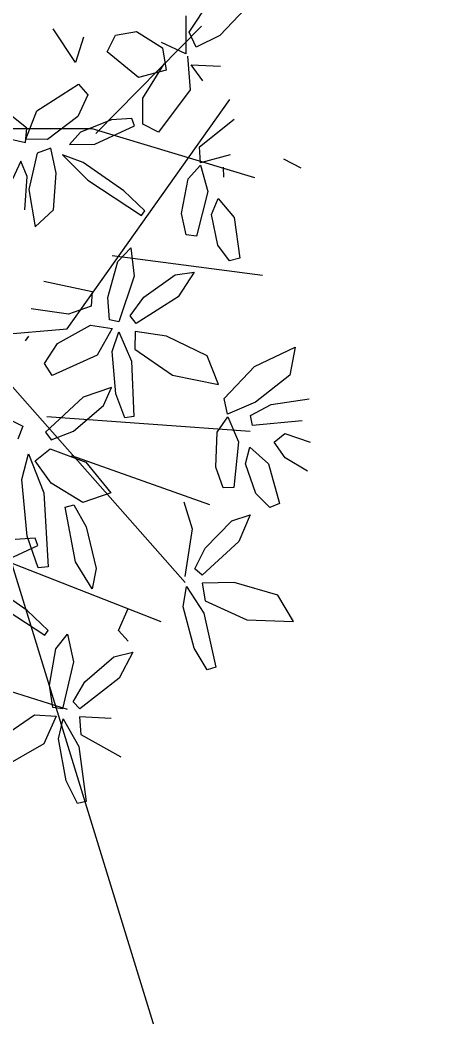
# Model space of a CAD drawing. Extents: x 8365 to 8547, y -347 to -272.
# Drawn here: x 8498.785 to 8499.275, y -301.717 to -300.574 of the extents above; entities that cross this region are included whole.
import ezdxf

# ---------------------------------------------------------------- set-up
doc = ezdxf.new("R2010")
doc.units = 0
doc.layers.get('0').update_dxf_attribs({"linetype": 'CONTINUOUS'})
doc.layers.add('1', color=7, linetype='CONTINUOUS')

msp = doc.modelspace()

# ---------------------------------------------------------------- linework, layer by layer
at = {"color": 64}
for p, q in [((8498.9785, -300.588), (8499.0025, -300.5518)), ((8499.0432, -300.5609), (8499.0137, -300.5918)), ((8498.894, -300.5916), (8498.9183, -300.5875))]:
    msp.add_line(p, q, dxfattribs=at)
at = {"color": 66}
for p, q in [((8498.9748, -300.5695), (8498.9747, -300.6129)), ((8498.8481, -300.6228), (8498.8227, -300.5844)), ((8498.9183, -300.5875), (8498.9479, -300.6059)), ((8498.8576, -300.5937), (8498.8481, -300.6228)), ((8498.8846, -300.6108), (8498.894, -300.5916)), ((8498.9864, -300.6054), (8498.9785, -300.588)), ((8499.0137, -300.5918), (8498.9864, -300.6054)), ((8498.9203, -300.6401), (8498.8846, -300.6108)), ((8498.9747, -300.6129), (8498.9468, -300.5999)), ((8498.9479, -300.6059), (8498.9521, -300.6318)), ((8498.9768, -300.6158), (8498.9796, -300.6544)), ((8498.9521, -300.6318), (8498.9203, -300.6401)), ((8498.9256, -300.6637), (8498.9497, -300.6243)), ((8498.9941, -300.6438), (8498.981, -300.6256)), ((8498.981, -300.6256), (8499.0145, -300.6272)), ((8498.8039, -300.6781), (8498.8516, -300.6476)), ((8498.8516, -300.6476), (8498.8624, -300.6601)), ((8498.9796, -300.6544), (8498.9434, -300.7029)), ((8498.8624, -300.6601), (8498.8508, -300.6849)), ((8498.9255, -300.6936), (8498.9256, -300.6637)), ((8498.7924, -300.6983), (8498.7591, -300.6716)), ((8498.7913, -300.7109), (8498.8039, -300.6781)), ((8498.8508, -300.6849), (8498.8163, -300.711)), ((8498.8897, -300.6885), (8498.8541, -300.7027)), ((8498.9127, -300.6869), (8498.8897, -300.6885)), ((8498.9157, -300.6956), (8498.9127, -300.6869)), ((8498.9905, -300.7195), (8499.03, -300.6878)), ((8498.7911, -300.7147), (8498.7924, -300.6983)), ((8498.8704, -300.7164), (8498.9157, -300.6956)), ((8498.9434, -300.7029), (8498.9255, -300.6936)), ((8498.7622, -300.708), (8498.7911, -300.7147)), ((8498.8163, -300.711), (8498.7913, -300.7109)), ((8498.8541, -300.7027), (8498.8415, -300.7169)), ((8498.8199, -300.7209), (8498.8045, -300.7268)), ((8498.8263, -300.7499), (8498.8199, -300.7209)), ((8498.8415, -300.7169), (8498.8704, -300.7164)), ((8498.9916, -300.7378), (8498.9905, -300.7195)), ((8498.7855, -300.7359), (8498.7734, -300.7623)), ((8498.7928, -300.7534), (8498.7855, -300.7359)), ((8498.8045, -300.7268), (8498.7947, -300.7683)), ((8498.8572, -300.7376), (8498.8334, -300.7286)), ((8498.8334, -300.7286), (8498.8623, -300.7579)), ((8499.0254, -300.7287), (8498.9916, -300.7378)), ((8499.0866, -300.7332), (8499.1063, -300.7437)), ((8498.9038, -300.77), (8498.8572, -300.7376)), ((8498.9772, -300.7564), (8498.9916, -300.7405)), ((8498.9916, -300.7405), (8498.9999, -300.7709)), ((8499.0183, -300.7543), (8499.0177, -300.7427)), ((8498.7903, -300.7917), (8498.7928, -300.7534)), ((8498.8229, -300.7919), (8498.8263, -300.7499)), ((8498.8623, -300.7579), (8498.9238, -300.7984)), ((8498.9699, -300.7961), (8498.9772, -300.7564)), ((8498.7947, -300.7683), (8498.802, -300.8112)), ((8498.9277, -300.7929), (8498.9038, -300.77)), ((8498.9999, -300.7709), (8498.9871, -300.822)), ((8499.004, -300.797), (8499.0117, -300.7787)), ((8499.0117, -300.7787), (8499.0302, -300.8005)), ((8498.802, -300.8112), (8498.8229, -300.7919)), ((8498.9238, -300.7984), (8498.9277, -300.7929)), ((8498.975, -300.8204), (8498.9699, -300.7961)), ((8499.0114, -300.8324), (8499.004, -300.797)), ((8498.9871, -300.822), (8498.975, -300.8204)), ((8498.7909, -300.9421), (8498.7948, -300.9367)), ((8498.7176, -301.0047), (8498.7879, -301.0396)), ((8498.7879, -301.0396), (8498.7823, -301.0545)), ((8498.7867, -301.1009), (8498.7946, -301.0714)), ((8498.793, -301.1658), (8498.7867, -301.1009)), ((8498.8019, -301.168), (8498.779, -301.1695)), ((8498.805, -301.1766), (8498.8019, -301.168))]:
    msp.add_line(p, q, dxfattribs=at)
at = {"color": 44}
for p, q in [((8498.8715, -300.7043), (8498.9927, -300.5813)), ((8498.8389, -300.928), (8499.0253, -300.6652)), ((8498.5825, -300.6987), (8498.8668, -300.6987)), ((8498.8668, -300.6987), (8499.0532, -300.7547)), ((8498.8901, -300.8442), (8499.0626, -300.8665)), ((8498.6524, -300.9448), (8498.8389, -300.928)), ((8498.7317, -300.9448), (8498.974, -301.2189)), ((8498.8156, -301.0287), (8499.0486, -301.0455)), ((8498.8435, -301.0735), (8499.002, -301.1294)), ((8498.5173, -301.0958), (8498.9461, -301.2636)), ((8498.5219, -301.2636), (8498.8389, -301.3643))]:
    msp.add_line(p, q, dxfattribs=at)
at = {"color": 68}
for p, q in [((8499.0302, -300.8005), (8499.0366, -300.8472)), ((8498.8968, -300.8511), (8498.9117, -300.8355)), ((8498.9117, -300.8355), (8498.9156, -300.8677)), ((8499.0248, -300.8504), (8499.0114, -300.8324)), ((8499.0366, -300.8472), (8499.0248, -300.8504)), ((8498.8855, -300.8921), (8498.8968, -300.8511)), ((8498.812, -300.8734), (8498.8673, -300.8855)), ((8498.9156, -300.8677), (8498.898, -300.9202)), ((8498.9265, -300.8919), (8498.9623, -300.8663)), ((8498.9623, -300.8663), (8498.9841, -300.8632)), ((8498.9841, -300.8632), (8498.966, -300.8913)), ((8498.8673, -300.8855), (8498.8661, -300.902)), ((8498.8872, -300.9177), (8498.8855, -300.8921)), ((8498.911, -300.9134), (8498.9265, -300.8919)), ((8498.966, -300.8913), (8498.9177, -300.922)), ((8498.8403, -300.9113), (8498.7975, -300.9054)), ((8498.8661, -300.902), (8498.8403, -300.9113)), ((8498.898, -300.9202), (8498.8872, -300.9177)), ((8498.9177, -300.922), (8498.911, -300.9134)), ((8498.8277, -300.9451), (8498.8655, -300.9241)), ((8498.8655, -300.9241), (8498.8902, -300.9279)), ((8498.8902, -300.9279), (8498.873, -300.9585)), ((8498.8901, -300.9541), (8498.8978, -300.9317)), ((8498.8978, -300.9317), (8498.9124, -300.9652)), ((8498.9165, -300.9311), (8498.9163, -300.9515)), ((8498.9525, -300.9367), (8498.9165, -300.9311)), ((8498.9993, -300.9593), (8498.9525, -300.9367)), ((8498.8126, -300.9679), (8498.8277, -300.9451)), ((8498.9163, -300.9515), (8498.9596, -300.9813)), ((8499.0535, -300.9713), (8499.0999, -300.9491)), ((8499.0999, -300.9491), (8499.0937, -300.9811)), ((8498.873, -300.9585), (8498.8215, -300.9818)), ((8498.8945, -301.0028), (8498.8901, -300.9541)), ((8499.0121, -300.9921), (8498.9993, -300.9593)), ((8498.8215, -300.9818), (8498.8126, -300.9679)), ((8498.9124, -300.9652), (8498.9152, -301.0287)), ((8499.0188, -301.0081), (8499.0535, -300.9713)), ((8498.9596, -300.9813), (8499.0121, -300.9921)), ((8499.0937, -300.9811), (8499.0546, -301.0124)), ((8498.8894, -300.9954), (8498.857, -301.0065)), ((8498.8805, -301.0161), (8498.8894, -300.9954)), ((8498.857, -301.0065), (8498.8138, -301.0468)), ((8498.9049, -301.03), (8498.8945, -301.0028)), ((8499.0224, -301.0261), (8499.0188, -301.0081)), ((8499.0724, -301.0148), (8499.1159, -301.0084)), ((8498.8458, -301.0453), (8498.8805, -301.0161)), ((8499.0546, -301.0124), (8499.0224, -301.0261)), ((8499.0489, -301.0274), (8499.0724, -301.0148)), ((8498.9152, -301.0287), (8498.9049, -301.03)), ((8499.0107, -301.0465), (8499.0227, -301.0289)), ((8499.0227, -301.0289), (8499.0352, -301.0577)), ((8499.0511, -301.0388), (8499.0489, -301.0274)), ((8499.1081, -301.0335), (8499.0511, -301.0388)), ((8498.8138, -301.0468), (8498.8205, -301.0555)), ((8498.8205, -301.0555), (8498.8458, -301.0453)), ((8499.009, -301.0869), (8499.0107, -301.0465)), ((8499.076, -301.058), (8499.0881, -301.048)), ((8499.0881, -301.048), (8499.117, -301.0581)), ((8498.8022, -301.0796), (8498.8191, -301.0659)), ((8498.8191, -301.0659), (8498.8602, -301.0809)), ((8499.0352, -301.0577), (8499.0297, -301.1101)), ((8499.0429, -301.0831), (8499.0479, -301.0638)), ((8499.0479, -301.0638), (8499.0693, -301.0828)), ((8499.0887, -301.0759), (8499.076, -301.058)), ((8498.7946, -301.0714), (8498.812, -301.1163)), ((8499.1142, -301.0915), (8499.0887, -301.0759)), ((8498.8203, -301.1049), (8498.8022, -301.0796)), ((8498.8602, -301.0809), (8498.8887, -301.116)), ((8499.0174, -301.1103), (8499.009, -301.0869)), ((8499.0551, -301.1171), (8499.0429, -301.0831)), ((8499.0693, -301.0828), (8499.0821, -301.1283)), ((8498.8566, -301.1274), (8498.8203, -301.1049)), ((8499.0297, -301.1101), (8499.0174, -301.1103)), ((8498.812, -301.1163), (8498.8171, -301.2009)), ((8498.8887, -301.116), (8498.8566, -301.1274)), ((8499.0709, -301.1331), (8499.0551, -301.1171)), ((8498.8363, -301.1326), (8498.8463, -301.1299)), ((8498.8481, -301.1951), (8498.8363, -301.1326)), ((8498.8463, -301.1299), (8498.8605, -301.1553)), ((8498.9725, -301.1264), (8498.9819, -301.1575)), ((8499.0821, -301.1283), (8499.0709, -301.1331)), ((8499.0276, -301.1481), (8499.0486, -301.1413)), ((8499.0486, -301.1413), (8499.0356, -301.1721)), ((8498.8605, -301.1553), (8498.8718, -301.2029)), ((8498.9819, -301.1575), (8498.9735, -301.2122)), ((8498.9968, -301.1794), (8499.0276, -301.1481)), ((8498.8056, -301.2023), (8498.793, -301.1658)), ((8498.7597, -301.1974), (8498.805, -301.1766)), ((8498.9852, -301.2032), (8498.9968, -301.1794)), ((8499.0356, -301.1721), (8498.9933, -301.2106)), ((8498.8171, -301.2009), (8498.8056, -301.2023)), ((8498.8675, -301.2261), (8498.8481, -301.1951)), ((8498.8718, -301.2029), (8498.8675, -301.2261)), ((8498.9933, -301.2106), (8498.9852, -301.2032)), ((8498.793, -301.251), (8498.7465, -301.2187)), ((8498.9716, -301.2469), (8498.9753, -301.2236)), ((8498.9753, -301.2236), (8498.9955, -301.254)), ((8499.0301, -301.2191), (8498.9936, -301.2198)), ((8498.9936, -301.2198), (8498.9969, -301.2399)), ((8499.0801, -301.2334), (8499.0301, -301.2191)), ((8498.7516, -301.239), (8498.813, -301.2794)), ((8499.0982, -301.2635), (8499.0801, -301.2334)), ((8498.8975, -301.2738), (8498.9085, -301.2487)), ((8498.9842, -301.2941), (8498.9716, -301.2469)), ((8498.9969, -301.2399), (8499.0447, -301.2619)), ((8498.817, -301.274), (8498.793, -301.251)), ((8498.9955, -301.254), (8499.0091, -301.3161)), ((8499.0447, -301.2619), (8499.0982, -301.2635)), ((8498.813, -301.2794), (8498.817, -301.274)), ((8498.8258, -301.2949), (8498.8391, -301.2781)), ((8498.8391, -301.2781), (8498.846, -301.3097)), ((8498.9087, -301.286), (8498.8975, -301.2738)), ((8498.8183, -301.3368), (8498.8258, -301.2949)), ((8498.9992, -301.3192), (8498.9842, -301.2941)), ((8498.8591, -301.3328), (8498.8923, -301.304)), ((8498.8923, -301.304), (8498.9138, -301.2989)), ((8498.9138, -301.2989), (8498.8984, -301.3285)), ((8498.846, -301.3097), (8498.8333, -301.3636)), ((8499.0091, -301.3161), (8498.9992, -301.3192)), ((8498.8984, -301.3285), (8498.8532, -301.3636)), ((8498.8224, -301.3622), (8498.8183, -301.3368)), ((8498.8456, -301.3556), (8498.8591, -301.3328)), ((8498.8333, -301.3636), (8498.8224, -301.3622)), ((8498.8532, -301.3636), (8498.8456, -301.3556)), ((8498.7656, -301.3949), (8498.8014, -301.3705)), ((8498.8014, -301.3705), (8498.8263, -301.372)), ((8498.8263, -301.372), (8498.812, -301.404)), ((8498.8286, -301.3981), (8498.8342, -301.3751)), ((8498.8342, -301.3751), (8498.8519, -301.4071)), ((8498.8892, -301.375), (8498.8527, -301.3728)), ((8498.8527, -301.3728), (8498.8545, -301.3931)), ((8498.8375, -301.4461), (8498.8286, -301.3981)), ((8498.8545, -301.3931), (8498.9003, -301.4188)), ((8498.812, -301.404), (8498.7628, -301.432)), ((8498.8519, -301.4071), (8498.8605, -301.47)), ((8498.8504, -301.4723), (8498.8375, -301.4461)), ((8498.8605, -301.47), (8498.8504, -301.4723))]:
    msp.add_line(p, q, dxfattribs=at)
at = {"linetype": 'CONTINUOUS', "flags": 128}
msp.add_lwpolyline([(8499.259, -302.7678), (8512.149, -302.7678), (8513.649, -297.9012), (8507.529, -294.3678), (8503.879, -294.3678), (8497.759, -297.9012), (8499.259, -302.7678)], dxfattribs=at)
at = {"layer": '1', "color": 1, "linetype": 'CONTINUOUS'}
msp.add_line((8497.759, -297.9012), (8499.259, -302.7678), dxfattribs=at)

doc.saveas('drawing.dxf')
